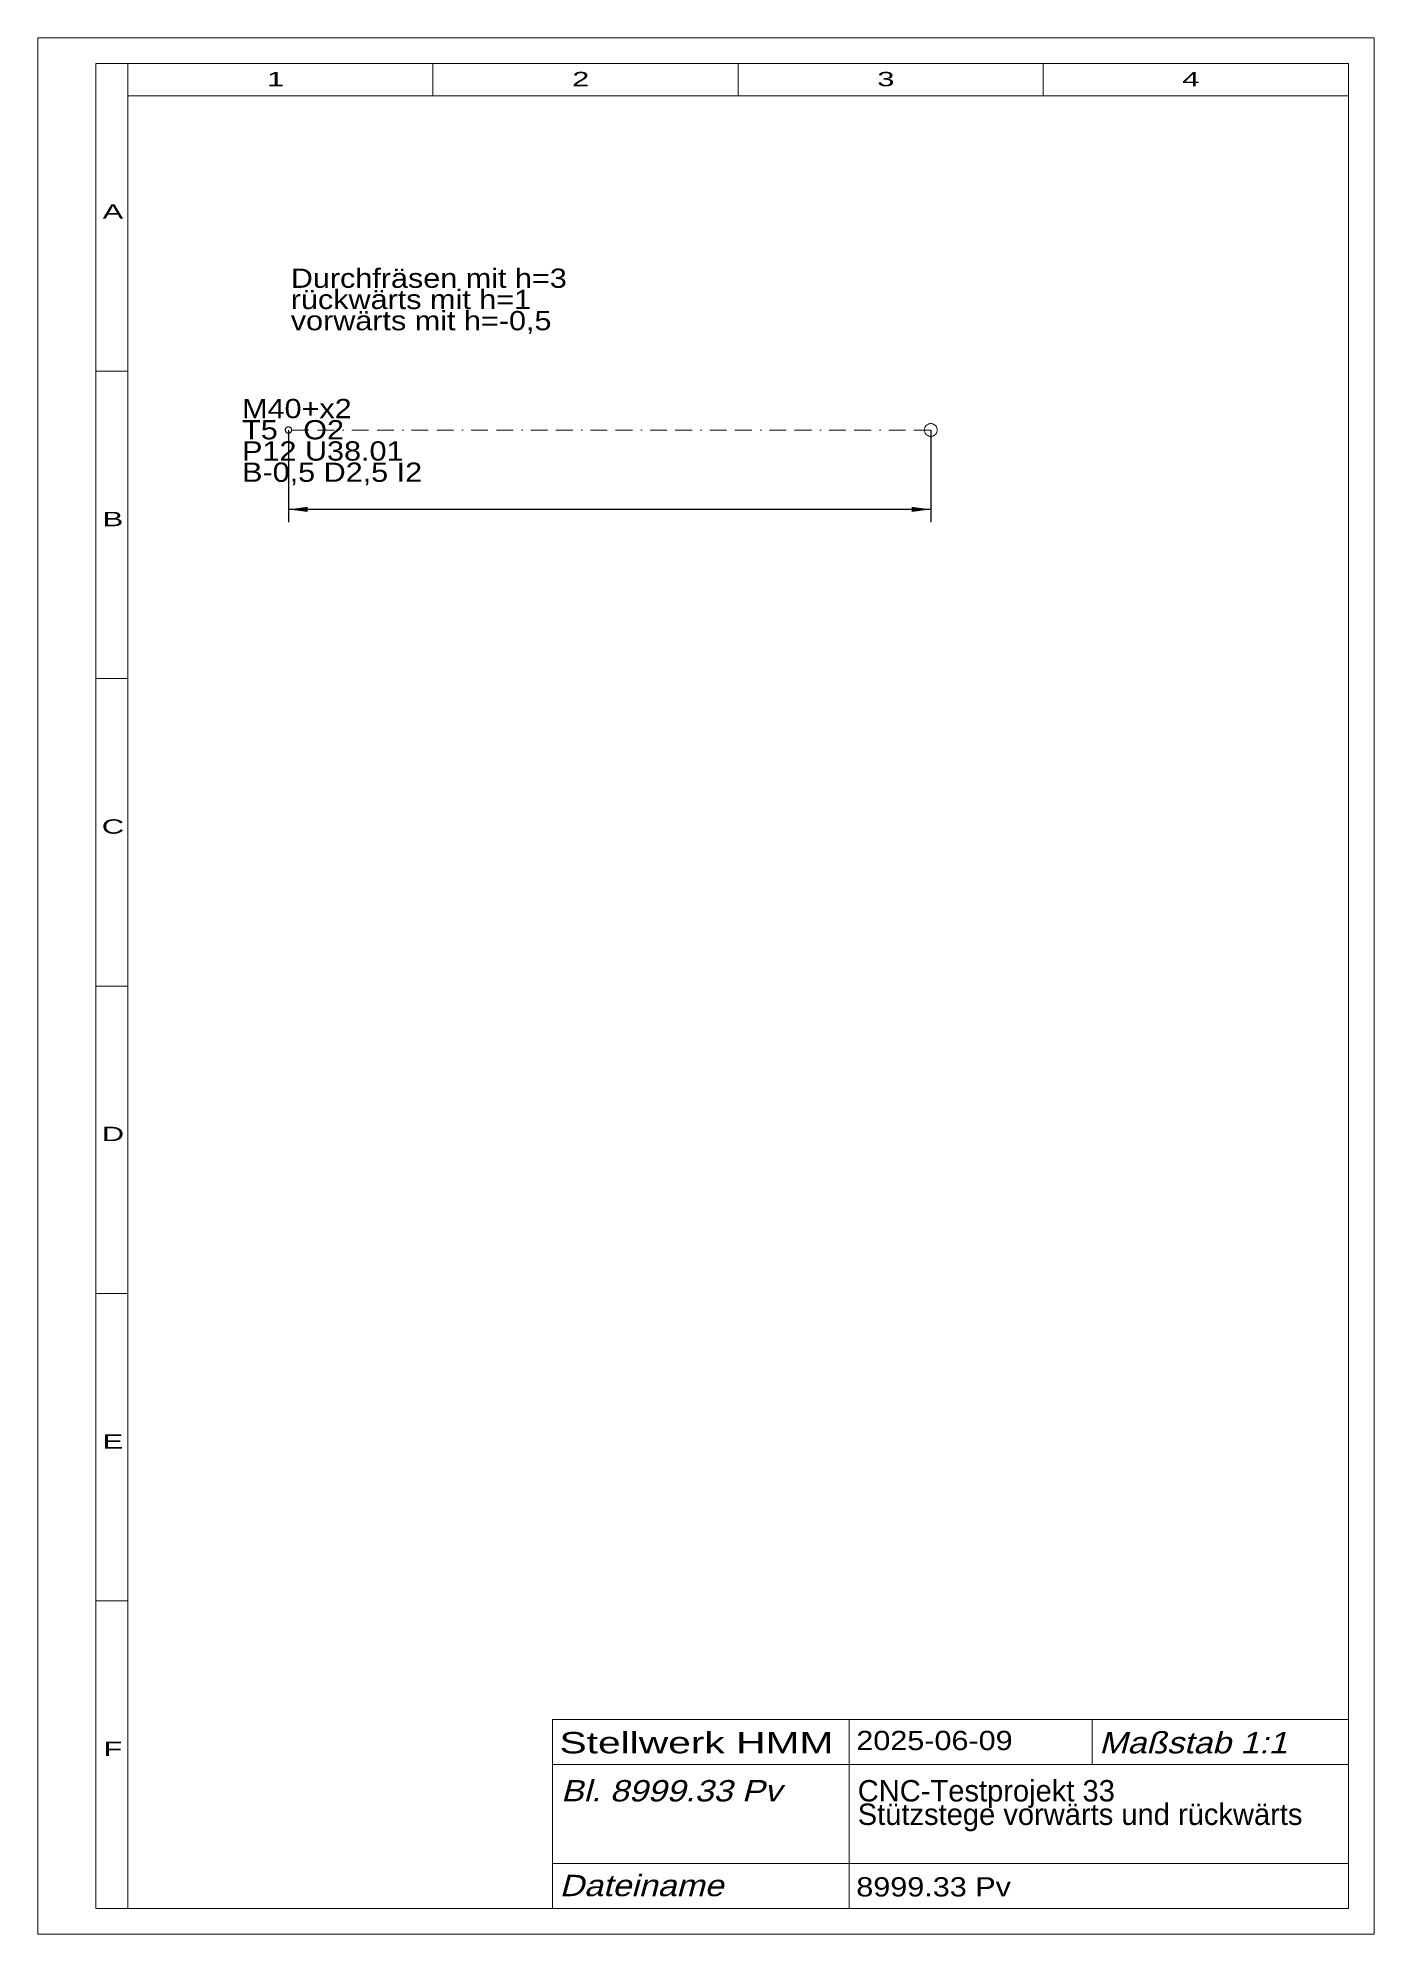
# Model space of a CAD drawing. Extents: x 1 to 209, y 1 to 296.
import ezdxf
from ezdxf.enums import TextEntityAlignment as Align

# ---------------------------------------------------------------- set-up
doc = ezdxf.new("R2010")
doc.units = 0
doc.header["$LTSCALE"] = 5.25
for name, pattern in [('BORDER', [1.75, 0.5, -0.25, 0.5, -0.25, 0, -0.25]), ('HIDDEN', [0.375, 0.25, -0.125]), ('PHANTOM', [2.5, 1.25, -0.25, 0.25, -0.25, 0.25, -0.25])]:
    doc.linetypes.add(name, pattern=pattern)
for name, color, linetype, lineweight in [('8999_33P', 30, 'CONTINUOUS', 13), ('BEMASSUNG', 7, 'CONTINUOUS', 25), ('BESCHRIFTUNG', 7, 'CONTINUOUS', 25), ('BESCHRIFTUNG0', 7, 'CONTINUOUS', 25), ('MASSGRENZEN', 172, 'CONTINUOUS', 25), ('MASSLINIEN', 172, 'CONTINUOUS', 25), ('MASSTEXTE', 212, 'CONTINUOUS', 25), ('STANDARD', 7, 'CONTINUOUS', 0)]:
    doc.layers.add(name, color=color, linetype=linetype, lineweight=lineweight)
doc.styles.add('Arial', font='arial.ttf')

# ---------------------------------------------------------------- blocks, each defined once
blk = doc.blocks.new('D411905024')
at = {"layer": 'MASSGRENZEN'}
for points in [[(40, 222.65), (42.97, 223.04), (42.97, 222.26)], [(140, 222.65), (137.03, 222.26), (137.03, 223.04)]]:
    blk.add_solid(points, dxfattribs=at)
at = {"layer": 'MASSLINIEN', "color": 172}
for p, q in [((40, 235), (40, 220.65)), ((140, 235), (140, 220.65)), ((140, 222.65), (40, 222.65))]:
    blk.add_line(p, q, dxfattribs=at)

msp = doc.modelspace()

# ---------------------------------------------------------------- linework, layer by layer
at = {"layer": '8999_33P', "linetype": 'BORDER'}
msp.add_line((140, 235), (40, 235), dxfattribs=at)
at = {"layer": '8999_33P', "linetype": 'PHANTOM'}
for centre, radius in [((140, 235), 1), ((40, 235), 0.5)]:
    msp.add_circle(centre, radius, dxfattribs=at)
at = {"layer": 'STANDARD'}
for p, q in [((1, 1), (1, 296)), ((1, 296), (209, 296)), ((209, 296), (209, 1)), ((10, 5), (10, 292)), ((10, 292), (15, 292)), ((15, 292), (205, 292)), ((15, 287), (15, 292)), ((62.5, 292), (62.5, 287)), ((110, 292), (110, 287)), ((157.5, 292), (157.5, 287)), ((205, 292), (205, 287)), ((15, 287), (205, 287)), ((15, 5), (15, 287)), ((205, 287), (205, 5)), ((10, 244.17), (15, 244.17)), ((10, 196.33), (15, 196.33)), ((205, 182.12), (205, 5.12)), ((10, 148.5), (15, 148.5)), ((10, 100.67), (15, 100.67)), ((10, 52.83), (15, 52.83)), ((10, 5), (15, 5)), ((205, 5), (15, 5)), ((209, 1), (1, 1))]:
    msp.add_line(p, q, dxfattribs=at)
at = {"layer": 'STANDARD', "lineweight": 0}
for p, q in [((81.11, 34.4), (205, 34.4)), ((81.11, 34.4), (81.11, 5)), ((127.31, 34.4), (127.31, 5)), ((165.11, 34.4), (165.11, 27.4)), ((81.11, 27.4), (205, 27.4)), ((81.11, 12), (205, 12))]:
    msp.add_line(p, q, dxfattribs=at)

# ---------------------------------------------------------------- block references
at = {"layer": 'BEMASSUNG'}
msp.add_blockref('D411905024', (0, 0), dxfattribs=at)

# ---------------------------------------------------------------- texts
at = {"layer": '8999_33P', "linetype": 'HIDDEN', "insert": (32.79, 239.84), "char_height": 3, "attachment_point": 1, "line_spacing_factor": 0.66, "style": 'Arial'}
msp.add_mtext('\\W1.135098;M40+x2\\PT5   O2\\PP12 U38.01\\PB-0,5 D2,5 I2', dxfattribs=at)
at = {"layer": 'BESCHRIFTUNG', "linetype": 'BORDER', "insert": (40.37, 249.96), "char_height": 3, "attachment_point": 7, "line_spacing_factor": 0.66, "style": 'Arial'}
msp.add_mtext('\\W1.135079;Durchfräsen mit h=3\\Prückwärts mit h=1\\Pvorwärts mit h=-0,5', dxfattribs=at)
at = {"layer": 'BESCHRIFTUNG0', "style": 'Arial'}
for s, height, width, p in [('Stellwerk HMM', 3.325, 1.365378, (82.2, 32.44)), ('2025-06-09', 3, 1.135137, (128.4, 32.62)), ('8999.33 Pv', 3, 1.13509, (128.4, 9.85))]:
    msp.add_text(s, height=height, dxfattribs=dict(at, width=width)).set_placement(p, align=Align.TOP_LEFT)
at = {"layer": 'BESCHRIFTUNG0', "style": 'Arial', "oblique": 15}
for s, width, p in [('Maßstab 1:1', 1.134935, (166.2, 32.44)), ('Bl. 8999.33 Pv', 1.134931, (82.42, 24.96)), ('Dateiname', 1.135074, (82.2, 10.22))]:
    msp.add_text(s, height=3.325, dxfattribs=dict(at, width=width)).set_placement(p, align=Align.TOP_LEFT)
at = {"layer": 'BESCHRIFTUNG0', "insert": (128.62, 24.96), "char_height": 3.325, "attachment_point": 1, "line_spacing_factor": 0.66, "style": 'Arial'}
msp.add_mtext('\\W0.975328;CNC-Testprojekt 33\\PStützstege vorwärts und rückwärts', dxfattribs=at)
at = {"layer": 'STANDARD', "style": 'Arial'}
for s, width, p in [('1', 1.547923, (38, 290.72)), ('2', 1.547922, (85.5, 290.72)), ('3', 1.547923, (133, 290.72)), ('4', 1.547923, (180.5, 290.72)), ('A', 1.547987, (12.68, 270.1)), ('B', 1.547987, (12.68, 222.26)), ('C', 1.548103, (12.68, 174.43)), ('D', 1.548104, (12.68, 126.6)), ('E', 1.547987, (12.68, 78.76)), ('F', 1.547769, (12.68, 30.93))]:
    msp.add_text(s, height=2.23, dxfattribs=dict(at, width=width)).set_placement(p, align=Align.TOP_CENTER)

doc.saveas('drawing.dxf')
